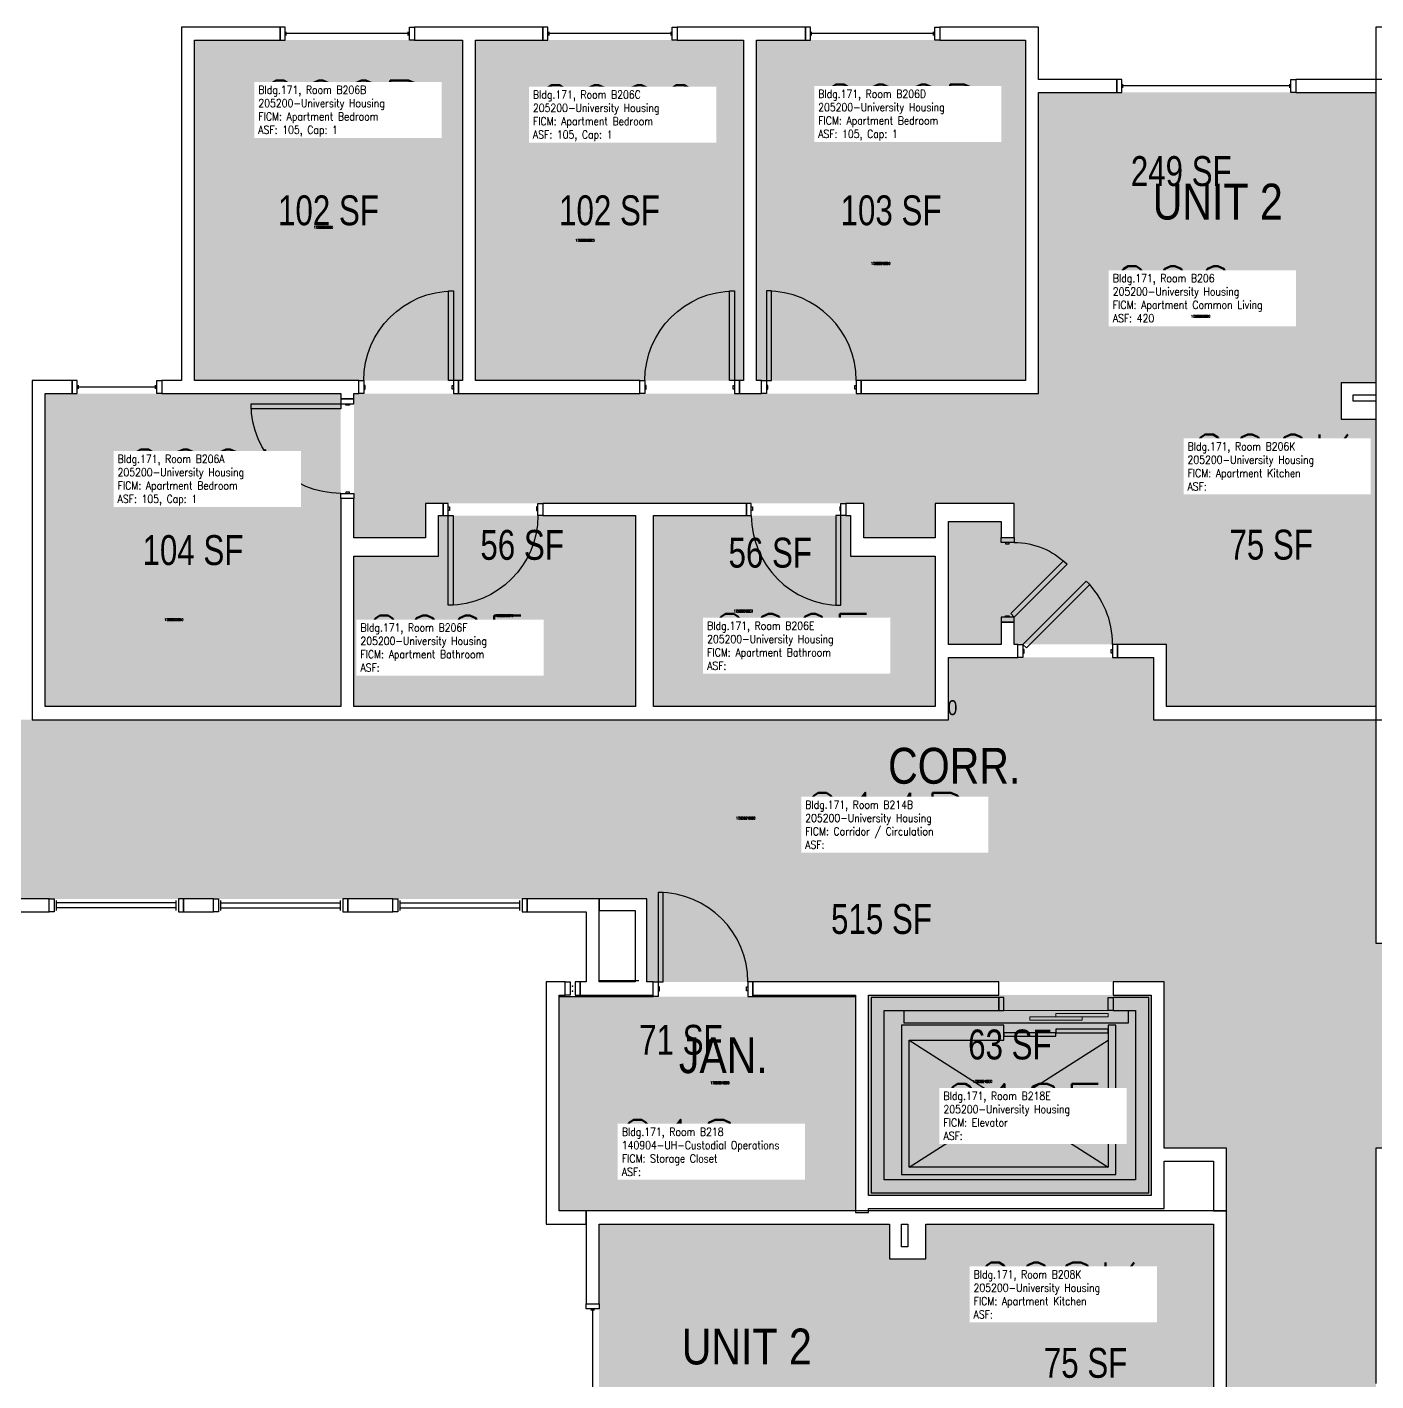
# Model space of a CAD drawing. Header units: inches. Extents: x -98 to 2219, y 102 to 2358.
# Drawn here: x 1392 to 1934, y 1814 to 2358 of the extents above; entities that cross this region are included whole.
import ezdxf
from ezdxf.enums import TextEntityAlignment as Align

# ---------------------------------------------------------------- set-up
doc = ezdxf.new("R2010")
doc.units = ezdxf.units.IN
doc.header["$LTSCALE"] = 96
doc.header["$MEASUREMENT"] = 0
for name, color, linetype in [('A-Area-Iden', 1, 'Continuous'), ('A-Door', 2, 'Continuous'), ('A-Glaz', 1, 'Continuous'), ('A-IDEN-RNUM', 7, 'Continuous'), ('A-IDEN-SNUM', 4, 'Continuous'), ('A-IDEN-VNUM', 4, 'Continuous'), ('A-Wall', 5, 'Continuous'), ('AREA-TEXT', 3, 'Continuous'), ('Rooms-Category-Color', 7, 'Continuous'), ('Rooms-College-Color', 7, 'Continuous'), ('Rooms-Department-Color', 7, 'Continuous'), ('Rooms-Division-Color', 7, 'Continuous'), ('Rooms-Information', 7, 'Continuous')]:
    doc.layers.add(name, color=color, linetype=linetype)
doc.styles.add('AREA', font='arial.ttf', dxfattribs={"width": 0.75, "height": 12})
doc.styles.add('ROOMSNUMBER', font='txt.shx', dxfattribs={"height": 0.03})
doc.styles.add('ROOMVNUMBER', font='simplex.shx', dxfattribs={"width": 0.85})
doc.styles.get("Standard").update_dxf_attribs({"font": 'ARIALN.TTF'})

# ---------------------------------------------------------------- blocks, each defined once
blk = doc.blocks.new('ELEVATOR POCKET')
at = {"layer": 'A-Door'}
for p, q in [((-26, 0), (-26, 5)), ((-26, 5), (64, 5)), ((64, 5), (64, 0))]:
    blk.add_line(p, q, dxfattribs=at)
at = {"layer": 'A-Door', "color": 1, "linetype": 'Continuous', "lineweight": 18}
blk.add_line((-18, 0), (24, 0), dxfattribs=at)
for points in [[(-18, 2.5), (-18, 1.125), (3, 1.125), (3, 2.5)], [(-7.5, 3.875), (-7.5, 2.5), (13.5, 2.5), (13.5, 3.875)]]:
    blk.add_lwpolyline(points, close=True, dxfattribs=at)

msp = doc.modelspace()

# ---------------------------------------------------------------- hatches: boundary and pattern name
h = msp.add_hatch()
h.set_pattern_fill('ANSI31', color=256, style=0)
h.set_pattern_definition([(45, (1334.94063, 2730.53352), (-0.088388348, 0.088388348), [])])
h.paths.add_polyline_path([(1666.41, 2146.58), (1725.15, 2146.58), (1725.15, 2137.37), (1666.41, 2137.37)], flags=9)
at = {"layer": 'Rooms-Category-Color', "true_color": 0x728ef3}
for points in [[(1459.42, 2352.44), (1567.05, 2352.44), (1567.05, 2215.69), (1459.42, 2215.69)], [(1572.3, 2352.44), (1679.92, 2352.44), (1679.92, 2215.69), (1572.3, 2215.69)], [(1793.17, 2352.44), (1685.17, 2352.44), (1685.17, 2215.69), (1793.17, 2215.69)], [(1933.92, 2214.82), (1849.78, 2214.82), (1849.78, 2109.69), (1788.65, 2109.69), (1788.65, 2118.64), (1783.4, 2118.64), (1783.4, 2109.69), (1762.2, 2109.69), (1762.2, 2159.07), (1783.4, 2159.07), (1783.4, 2152.64), (1788.65, 2152.64), (1788.65, 2166.32), (1756.95, 2166.32), (1756.95, 2152.44), (1728.2, 2152.44), (1728.2, 2166.32), (1552.17, 2166.32), (1552.17, 2152.44), (1523.42, 2152.44), (1523.42, 2210.44), (1798.42, 2210.44), (1798.42, 2331.44), (1933.92, 2331.44)], [(1849.78, 2084.69), (1849.78, 2214.82), (1919.92, 2214.82), (1919.92, 2200.19), (1933.92, 2200.19), (1933.92, 2084.69)], [(1399.42, 2084.69), (1399.42, 2210.44), (1518.17, 2210.44), (1518.17, 2084.69)], [(1523.42, 2084.69), (1523.42, 2145.19), (1557.42, 2145.19), (1557.42, 2161.44), (1636.56, 2161.44), (1636.56, 2084.69)], [(1643.81, 2084.69), (1643.81, 2161.44), (1722.95, 2161.44), (1722.95, 2145.19), (1756.95, 2145.19), (1756.95, 2084.69)], [(1724.92, 1882.06), (1724.92, 1968.18), (1605.92, 1968.18), (1605.92, 1882.06)], [(1738.55, 1876.81), (1738.55, 1792.67), (1843.67, 1792.67), (1843.67, 1731.54), (1834.72, 1731.54), (1834.72, 1726.29), (1843.67, 1726.29), (1843.67, 1705.09), (1794.3, 1705.09), (1794.3, 1726.29), (1800.72, 1726.29), (1800.72, 1731.54), (1787.05, 1731.54), (1787.05, 1699.84), (1800.92, 1699.84), (1800.92, 1671.09), (1787.05, 1671.09), (1787.05, 1495.06), (1800.92, 1495.06), (1800.92, 1466.31), (1742.92, 1466.31), (1742.92, 1741.31), (1621.92, 1741.31), (1621.92, 1876.81)], [(1868.67, 1792.67), (1738.55, 1792.67), (1738.55, 1862.81), (1753.17, 1862.81), (1753.17, 1876.81), (1868.67, 1876.81)]]:
    msp.add_hatch(color=171, dxfattribs=at).paths.add_polyline_path(points)
at = {"layer": 'Rooms-Category-Color', "true_color": 0xadadad}
for points in [[(1166.9, 2091.84), (1251.3, 2007.44), (1641.05, 2007.44), (1641.05, 1974.06), (1848.92, 1974.06), (1848.92, 1907.33), (1873.92, 1907.33), (1958.92, 1907.33), (1958.92, 1989.66), (1933.92, 1989.66), (1933.92, 2079.44), (1844.53, 2079.44), (1844.53, 2104.44), (1762.2, 2104.44), (1762.2, 2079.44), (1264.5, 2079.44), (1209.5, 2134.44)], [(1828.43, 1968.81), (1730.17, 1968.81), (1730.17, 1888.31), (1843.67, 1888.31), (1843.67, 1968.81)], [(1933.92, 1907.33), (1873.92, 1907.33), (1873.92, 1787.42), (1848.92, 1787.42), (1848.92, 1705.09), (1873.92, 1705.09), (1873.92, 1171.68), (1958.51, 1171.41), (1933.92, 1196), (1933.92, 1640.97), (1958.92, 1640.97), (1958.92, 1723.3), (1933.92, 1723.3)]]:
    msp.add_hatch(color=253, dxfattribs=at).paths.add_polyline_path(points)
at = {"layer": 'Rooms-College-Color', "true_color": 0xadadad}
for points in [[(1459.42, 2352.44), (1567.05, 2352.44), (1567.05, 2215.69), (1459.42, 2215.69)], [(1572.3, 2352.44), (1679.92, 2352.44), (1679.92, 2215.69), (1572.3, 2215.69)], [(1793.17, 2352.44), (1685.17, 2352.44), (1685.17, 2215.69), (1793.17, 2215.69)], [(1933.92, 2214.82), (1849.78, 2214.82), (1849.78, 2109.69), (1788.65, 2109.69), (1788.65, 2118.64), (1783.4, 2118.64), (1783.4, 2109.69), (1762.2, 2109.69), (1762.2, 2159.07), (1783.4, 2159.07), (1783.4, 2152.64), (1788.65, 2152.64), (1788.65, 2166.32), (1756.95, 2166.32), (1756.95, 2152.44), (1728.2, 2152.44), (1728.2, 2166.32), (1552.17, 2166.32), (1552.17, 2152.44), (1523.42, 2152.44), (1523.42, 2210.44), (1798.42, 2210.44), (1798.42, 2331.44), (1933.92, 2331.44)], [(1849.78, 2084.69), (1849.78, 2214.82), (1919.92, 2214.82), (1919.92, 2200.19), (1933.92, 2200.19), (1933.92, 2084.69)], [(1399.42, 2084.69), (1399.42, 2210.44), (1518.17, 2210.44), (1518.17, 2084.69)], [(1523.42, 2084.69), (1523.42, 2145.19), (1557.42, 2145.19), (1557.42, 2161.44), (1636.56, 2161.44), (1636.56, 2084.69)], [(1643.81, 2084.69), (1643.81, 2161.44), (1722.95, 2161.44), (1722.95, 2145.19), (1756.95, 2145.19), (1756.95, 2084.69)], [(1166.9, 2091.84), (1251.3, 2007.44), (1641.05, 2007.44), (1641.05, 1974.06), (1848.92, 1974.06), (1848.92, 1907.33), (1873.92, 1907.33), (1958.92, 1907.33), (1958.92, 1989.66), (1933.92, 1989.66), (1933.92, 2079.44), (1844.53, 2079.44), (1844.53, 2104.44), (1762.2, 2104.44), (1762.2, 2079.44), (1264.5, 2079.44), (1209.5, 2134.44)], [(1724.92, 1882.06), (1724.92, 1968.18), (1605.92, 1968.18), (1605.92, 1882.06)], [(1828.43, 1968.81), (1730.17, 1968.81), (1730.17, 1888.31), (1843.67, 1888.31), (1843.67, 1968.81)], [(1933.92, 1907.33), (1873.92, 1907.33), (1873.92, 1787.42), (1848.92, 1787.42), (1848.92, 1705.09), (1873.92, 1705.09), (1873.92, 1171.68), (1958.51, 1171.41), (1933.92, 1196), (1933.92, 1640.97), (1958.92, 1640.97), (1958.92, 1723.3), (1933.92, 1723.3)], [(1738.55, 1876.81), (1738.55, 1792.67), (1843.67, 1792.67), (1843.67, 1731.54), (1834.72, 1731.54), (1834.72, 1726.29), (1843.67, 1726.29), (1843.67, 1705.09), (1794.3, 1705.09), (1794.3, 1726.29), (1800.72, 1726.29), (1800.72, 1731.54), (1787.05, 1731.54), (1787.05, 1699.84), (1800.92, 1699.84), (1800.92, 1671.09), (1787.05, 1671.09), (1787.05, 1495.06), (1800.92, 1495.06), (1800.92, 1466.31), (1742.92, 1466.31), (1742.92, 1741.31), (1621.92, 1741.31), (1621.92, 1876.81)], [(1868.67, 1792.67), (1738.55, 1792.67), (1738.55, 1862.81), (1753.17, 1862.81), (1753.17, 1876.81), (1868.67, 1876.81)]]:
    msp.add_hatch(color=253, dxfattribs=at).paths.add_polyline_path(points)
at = {"layer": 'Rooms-Department-Color', "true_color": 0x604aed}
for points in [[(1459.42, 2352.44), (1567.05, 2352.44), (1567.05, 2215.69), (1459.42, 2215.69)], [(1572.3, 2352.44), (1679.92, 2352.44), (1679.92, 2215.69), (1572.3, 2215.69)], [(1793.17, 2352.44), (1685.17, 2352.44), (1685.17, 2215.69), (1793.17, 2215.69)], [(1933.92, 2214.82), (1849.78, 2214.82), (1849.78, 2109.69), (1788.65, 2109.69), (1788.65, 2118.64), (1783.4, 2118.64), (1783.4, 2109.69), (1762.2, 2109.69), (1762.2, 2159.07), (1783.4, 2159.07), (1783.4, 2152.64), (1788.65, 2152.64), (1788.65, 2166.32), (1756.95, 2166.32), (1756.95, 2152.44), (1728.2, 2152.44), (1728.2, 2166.32), (1552.17, 2166.32), (1552.17, 2152.44), (1523.42, 2152.44), (1523.42, 2210.44), (1798.42, 2210.44), (1798.42, 2331.44), (1933.92, 2331.44)], [(1849.78, 2084.69), (1849.78, 2214.82), (1919.92, 2214.82), (1919.92, 2200.19), (1933.92, 2200.19), (1933.92, 2084.69)], [(1399.42, 2084.69), (1399.42, 2210.44), (1518.17, 2210.44), (1518.17, 2084.69)], [(1523.42, 2084.69), (1523.42, 2145.19), (1557.42, 2145.19), (1557.42, 2161.44), (1636.56, 2161.44), (1636.56, 2084.69)], [(1643.81, 2084.69), (1643.81, 2161.44), (1722.95, 2161.44), (1722.95, 2145.19), (1756.95, 2145.19), (1756.95, 2084.69)], [(1724.92, 1882.06), (1724.92, 1968.18), (1605.92, 1968.18), (1605.92, 1882.06)], [(1738.55, 1876.81), (1738.55, 1792.67), (1843.67, 1792.67), (1843.67, 1731.54), (1834.72, 1731.54), (1834.72, 1726.29), (1843.67, 1726.29), (1843.67, 1705.09), (1794.3, 1705.09), (1794.3, 1726.29), (1800.72, 1726.29), (1800.72, 1731.54), (1787.05, 1731.54), (1787.05, 1699.84), (1800.92, 1699.84), (1800.92, 1671.09), (1787.05, 1671.09), (1787.05, 1495.06), (1800.92, 1495.06), (1800.92, 1466.31), (1742.92, 1466.31), (1742.92, 1741.31), (1621.92, 1741.31), (1621.92, 1876.81)], [(1868.67, 1792.67), (1738.55, 1792.67), (1738.55, 1862.81), (1753.17, 1862.81), (1753.17, 1876.81), (1868.67, 1876.81)]]:
    msp.add_hatch(color=173, dxfattribs=at).paths.add_polyline_path(points)
at = {"layer": 'Rooms-Department-Color', "true_color": 0xacacac}
for points in [[(1166.9, 2091.84), (1251.3, 2007.44), (1641.05, 2007.44), (1641.05, 1974.06), (1848.92, 1974.06), (1848.92, 1907.33), (1873.92, 1907.33), (1958.92, 1907.33), (1958.92, 1989.66), (1933.92, 1989.66), (1933.92, 2079.44), (1844.53, 2079.44), (1844.53, 2104.44), (1762.2, 2104.44), (1762.2, 2079.44), (1264.5, 2079.44), (1209.5, 2134.44)], [(1828.43, 1968.81), (1730.17, 1968.81), (1730.17, 1888.31), (1843.67, 1888.31), (1843.67, 1968.81)], [(1933.92, 1907.33), (1873.92, 1907.33), (1873.92, 1787.42), (1848.92, 1787.42), (1848.92, 1705.09), (1873.92, 1705.09), (1873.92, 1171.68), (1958.51, 1171.41), (1933.92, 1196), (1933.92, 1640.97), (1958.92, 1640.97), (1958.92, 1723.3), (1933.92, 1723.3)]]:
    msp.add_hatch(color=253, dxfattribs=at).paths.add_polyline_path(points)
at = {"layer": 'Rooms-Division-Color', "true_color": 0x604aed}
for points in [[(1459.42, 2352.44), (1567.05, 2352.44), (1567.05, 2215.69), (1459.42, 2215.69)], [(1572.3, 2352.44), (1679.92, 2352.44), (1679.92, 2215.69), (1572.3, 2215.69)], [(1793.17, 2352.44), (1685.17, 2352.44), (1685.17, 2215.69), (1793.17, 2215.69)], [(1933.92, 2214.82), (1849.78, 2214.82), (1849.78, 2109.69), (1788.65, 2109.69), (1788.65, 2118.64), (1783.4, 2118.64), (1783.4, 2109.69), (1762.2, 2109.69), (1762.2, 2159.07), (1783.4, 2159.07), (1783.4, 2152.64), (1788.65, 2152.64), (1788.65, 2166.32), (1756.95, 2166.32), (1756.95, 2152.44), (1728.2, 2152.44), (1728.2, 2166.32), (1552.17, 2166.32), (1552.17, 2152.44), (1523.42, 2152.44), (1523.42, 2210.44), (1798.42, 2210.44), (1798.42, 2331.44), (1933.92, 2331.44)], [(1849.78, 2084.69), (1849.78, 2214.82), (1919.92, 2214.82), (1919.92, 2200.19), (1933.92, 2200.19), (1933.92, 2084.69)], [(1399.42, 2084.69), (1399.42, 2210.44), (1518.17, 2210.44), (1518.17, 2084.69)], [(1523.42, 2084.69), (1523.42, 2145.19), (1557.42, 2145.19), (1557.42, 2161.44), (1636.56, 2161.44), (1636.56, 2084.69)], [(1643.81, 2084.69), (1643.81, 2161.44), (1722.95, 2161.44), (1722.95, 2145.19), (1756.95, 2145.19), (1756.95, 2084.69)], [(1724.92, 1882.06), (1724.92, 1968.18), (1605.92, 1968.18), (1605.92, 1882.06)], [(1738.55, 1876.81), (1738.55, 1792.67), (1843.67, 1792.67), (1843.67, 1731.54), (1834.72, 1731.54), (1834.72, 1726.29), (1843.67, 1726.29), (1843.67, 1705.09), (1794.3, 1705.09), (1794.3, 1726.29), (1800.72, 1726.29), (1800.72, 1731.54), (1787.05, 1731.54), (1787.05, 1699.84), (1800.92, 1699.84), (1800.92, 1671.09), (1787.05, 1671.09), (1787.05, 1495.06), (1800.92, 1495.06), (1800.92, 1466.31), (1742.92, 1466.31), (1742.92, 1741.31), (1621.92, 1741.31), (1621.92, 1876.81)], [(1868.67, 1792.67), (1738.55, 1792.67), (1738.55, 1862.81), (1753.17, 1862.81), (1753.17, 1876.81), (1868.67, 1876.81)]]:
    msp.add_hatch(color=173, dxfattribs=at).paths.add_polyline_path(points)
at = {"layer": 'Rooms-Division-Color', "true_color": 0xadadad}
for points in [[(1166.9, 2091.84), (1251.3, 2007.44), (1641.05, 2007.44), (1641.05, 1974.06), (1848.92, 1974.06), (1848.92, 1907.33), (1873.92, 1907.33), (1958.92, 1907.33), (1958.92, 1989.66), (1933.92, 1989.66), (1933.92, 2079.44), (1844.53, 2079.44), (1844.53, 2104.44), (1762.2, 2104.44), (1762.2, 2079.44), (1264.5, 2079.44), (1209.5, 2134.44)], [(1828.43, 1968.81), (1730.17, 1968.81), (1730.17, 1888.31), (1843.67, 1888.31), (1843.67, 1968.81)], [(1933.92, 1907.33), (1873.92, 1907.33), (1873.92, 1787.42), (1848.92, 1787.42), (1848.92, 1705.09), (1873.92, 1705.09), (1873.92, 1171.68), (1958.51, 1171.41), (1933.92, 1196), (1933.92, 1640.97), (1958.92, 1640.97), (1958.92, 1723.3), (1933.92, 1723.3)]]:
    msp.add_hatch(color=253, dxfattribs=at).paths.add_polyline_path(points)

# ---------------------------------------------------------------- linework, layer by layer
at = {"layer": 'A-Door'}
for points in [[(1563.42, 2215.69), (1561.42, 2215.69), (1561.42, 2251.69), (1563.42, 2251.69)], [(1676.3, 2215.69), (1674.3, 2215.69), (1674.3, 2251.69), (1676.3, 2251.69)], [(1689.17, 2215.69), (1691.17, 2215.69), (1691.17, 2251.69), (1689.17, 2251.69)], [(1527.42, 2210.44), (1525.42, 2210.44), (1525.42, 2215.69), (1527.42, 2215.69)], [(1563.42, 2210.44), (1565.42, 2210.44), (1565.42, 2215.69), (1563.42, 2215.69)], [(1640.3, 2210.44), (1638.3, 2210.44), (1638.3, 2215.69), (1640.3, 2215.69)], [(1676.3, 2210.44), (1678.3, 2210.44), (1678.3, 2215.69), (1676.3, 2215.69)], [(1689.17, 2210.44), (1687.17, 2210.44), (1687.17, 2215.69), (1689.17, 2215.69)], [(1725.17, 2210.44), (1727.17, 2210.44), (1727.17, 2215.69), (1725.17, 2215.69)], [(1523.42, 2206.32), (1523.42, 2208.32), (1518.17, 2208.32), (1518.17, 2206.32)], [(1527.42, 2212.19), (1527.92, 2212.19), (1527.92, 2213.69), (1527.42, 2213.69)], [(1563.42, 2212.19), (1562.92, 2212.19), (1562.92, 2213.69), (1563.42, 2213.69)], [(1640.3, 2212.19), (1640.8, 2212.19), (1640.8, 2213.69), (1640.3, 2213.69)], [(1676.3, 2212.19), (1675.8, 2212.19), (1675.8, 2213.69), (1676.3, 2213.69)], [(1689.17, 2212.19), (1689.67, 2212.19), (1689.67, 2213.69), (1689.17, 2213.69)], [(1725.17, 2212.19), (1724.67, 2212.19), (1724.67, 2213.69), (1725.17, 2213.69)], [(1518.17, 2206.32), (1518.17, 2204.32), (1482.17, 2204.32), (1482.17, 2206.32)], [(1521.67, 2206.32), (1521.67, 2205.82), (1520.17, 2205.82), (1520.17, 2206.32)], [(1523.42, 2170.32), (1523.42, 2168.32), (1518.17, 2168.32), (1518.17, 2170.32)], [(1521.67, 2170.32), (1521.67, 2170.82), (1520.17, 2170.82), (1520.17, 2170.32)], [(1561.31, 2166.32), (1559.31, 2166.32), (1559.31, 2161.44), (1561.31, 2161.44)], [(1561.31, 2164.94), (1561.81, 2164.94), (1561.81, 2163.44), (1561.31, 2163.44)], [(1597.31, 2164.94), (1596.81, 2164.94), (1596.81, 2163.44), (1597.31, 2163.44)], [(1597.31, 2166.32), (1599.31, 2166.32), (1599.31, 2161.44), (1597.31, 2161.44)], [(1683.06, 2166.32), (1681.06, 2166.32), (1681.06, 2161.44), (1683.06, 2161.44)], [(1683.06, 2164.94), (1683.56, 2164.94), (1683.56, 2163.44), (1683.06, 2163.44)], [(1719.06, 2164.94), (1718.56, 2164.94), (1718.56, 2163.44), (1719.06, 2163.44)], [(1719.06, 2166.32), (1721.06, 2166.32), (1721.06, 2161.44), (1719.06, 2161.44)], [(1561.31, 2161.44), (1563.31, 2161.44), (1563.31, 2125.44), (1561.31, 2125.44)], [(1719.06, 2161.44), (1717.06, 2161.44), (1717.06, 2125.44), (1719.06, 2125.44)], [(1783.4, 2150.64), (1783.4, 2152.64), (1788.65, 2152.64), (1788.65, 2150.64)], [(1785.15, 2150.64), (1785.15, 2150.14), (1786.65, 2150.14), (1786.65, 2150.64)], [(1788.65, 2120.64), (1787.24, 2122.05), (1808.45, 2143.27), (1809.87, 2141.85)], [(1792.14, 2109.69), (1793.56, 2108.28), (1819.01, 2133.73), (1817.6, 2135.15)], [(1783.4, 2120.64), (1783.4, 2118.64), (1788.65, 2118.64), (1788.65, 2120.64)], [(1785.15, 2120.64), (1785.15, 2121.14), (1786.65, 2121.14), (1786.65, 2120.64)], [(1792.14, 2104.44), (1790.14, 2104.44), (1790.14, 2109.69), (1792.14, 2109.69)], [(1792.14, 2106.19), (1792.64, 2106.19), (1792.64, 2107.69), (1792.14, 2107.69)], [(1828.14, 2106.19), (1827.64, 2106.19), (1827.64, 2107.69), (1828.14, 2107.69)], [(1828.14, 2104.44), (1830.14, 2104.44), (1830.14, 2109.69), (1828.14, 2109.69)], [(1645.67, 1974.06), (1647.67, 1974.06), (1647.67, 2010.06), (1645.67, 2010.06)], [(1645.67, 1968.18), (1643.67, 1968.18), (1643.67, 1974.06), (1645.67, 1974.06)], [(1645.67, 1970.56), (1646.17, 1970.56), (1646.17, 1972.06), (1645.67, 1972.06)], [(1681.67, 1970.56), (1681.17, 1970.56), (1681.17, 1972.06), (1681.67, 1972.06)], [(1681.67, 1968.18), (1683.67, 1968.18), (1683.67, 1974.06), (1681.67, 1974.06)], [(1784.43, 1967.81), (1782.43, 1967.81), (1782.43, 1962.56), (1784.43, 1962.56)], [(1826.43, 1967.81), (1828.43, 1967.81), (1828.43, 1962.56), (1826.43, 1962.56)], [(1805.43, 1952.31), (1805.43, 1953.68), (1784.43, 1953.68), (1784.43, 1952.31)], [(1826.43, 1953.68), (1826.43, 1955.06), (1805.43, 1955.06), (1805.43, 1953.68)]]:
    msp.add_lwpolyline(points, close=True, dxfattribs=at)
at = {"layer": 'A-Door', "extrusion": (0, 0, -1)}
for centre, radius, start, end in [((-1563.42, 2215.69), 36, 0, 90), ((-1676.3, 2215.69), 36, 0, 90), ((-1518.17, 2206.32), 36, 270, 0), ((-1561.31, 2161.44), 36, 180, 270), ((-1788.65, 2120.64), 30, 90, 135)]:
    msp.add_arc(centre, radius, start, end, dxfattribs=at)
at = {"layer": 'A-Door'}
for centre, start, end in [((1689.17, 2215.69), 0, 90), ((1719.06, 2161.44), 180, 270), ((1792.14, 2109.69), 0, 45), ((1645.67, 1974.06), 359.9998, 89.9998)]:
    msp.add_arc(centre, 36, start, end, dxfattribs=at)
at = {"layer": 'A-Glaz'}
for p, q in [((1496.27, 2354.32), (1496.27, 2355.82)), ((1545.27, 2354.32), (1545.27, 2355.82)), ((1601.8, 2354.32), (1601.8, 2355.82)), ((1650.8, 2354.32), (1650.8, 2355.82)), ((1707.27, 2354.32), (1707.27, 2355.82)), ((1756.27, 2354.32), (1756.27, 2355.82)), ((1545.27, 2355.07), (1496.27, 2355.07)), ((1650.8, 2355.07), (1601.8, 2355.07)), ((1756.27, 2355.07), (1707.27, 2355.07)), ((1832.31, 2333.32), (1832.31, 2334.82)), ((1899.31, 2334.07), (1832.31, 2334.07)), ((1899.31, 2333.32), (1899.31, 2334.82)), ((1412.8, 2212.32), (1412.8, 2213.82)), ((1443.8, 2212.32), (1443.8, 2213.82)), ((1443.8, 2213.07), (1412.8, 2213.07)), ((1404.04, 2002.82), (1404.04, 2006.82)), ((1452.04, 2005.82), (1404.04, 2005.82)), ((1452.04, 2003.82), (1404.04, 2003.82)), ((1452.04, 2002.82), (1452.04, 2006.82)), ((1470.04, 2002.82), (1470.04, 2006.82)), ((1470.04, 2005.82), (1518.04, 2005.82)), ((1470.04, 2003.82), (1518.04, 2003.82)), ((1518.04, 2002.82), (1518.04, 2006.82)), ((1542.04, 2002.82), (1542.04, 2006.82)), ((1542.04, 2005.82), (1590.04, 2005.82)), ((1542.04, 2003.82), (1590.04, 2003.82)), ((1590.04, 2002.82), (1590.04, 2006.82)), ((1620.05, 1842.19), (1618.55, 1842.19)), ((1619.3, 1842.19), (1619.3, 1775.19))]:
    msp.add_line(p, q, dxfattribs=at)
for points in [[(1495.77, 2357.69), (1493.77, 2357.69), (1493.77, 2352.44), (1495.77, 2352.44)], [(1545.77, 2357.69), (1547.77, 2357.69), (1547.77, 2352.44), (1545.77, 2352.44)], [(1601.3, 2357.69), (1599.3, 2357.69), (1599.3, 2352.44), (1601.3, 2352.44)], [(1651.3, 2357.69), (1653.3, 2357.69), (1653.3, 2352.44), (1651.3, 2352.44)], [(1706.77, 2357.69), (1704.77, 2357.69), (1704.77, 2352.44), (1706.77, 2352.44)], [(1756.77, 2357.69), (1758.77, 2357.69), (1758.77, 2352.44), (1756.77, 2352.44)], [(1831.81, 2336.69), (1829.81, 2336.69), (1829.81, 2331.44), (1831.81, 2331.44)], [(1899.81, 2336.69), (1901.81, 2336.69), (1901.81, 2331.44), (1899.81, 2331.44)], [(1412.3, 2215.69), (1410.3, 2215.69), (1410.3, 2210.44), (1412.3, 2210.44)], [(1444.3, 2215.69), (1446.3, 2215.69), (1446.3, 2210.44), (1444.3, 2210.44)], [(1403.04, 2002.19), (1401.04, 2002.19), (1401.04, 2007.44), (1403.04, 2007.44)], [(1453.04, 2002.19), (1455.04, 2002.19), (1455.04, 2007.44), (1453.04, 2007.44)], [(1469.04, 2002.19), (1467.04, 2002.19), (1467.04, 2007.44), (1469.04, 2007.44)], [(1519.04, 2002.19), (1521.04, 2002.19), (1521.04, 2007.44), (1519.04, 2007.44)], [(1541.04, 2002.19), (1539.04, 2002.19), (1539.04, 2007.44), (1541.04, 2007.44)], [(1591.04, 2002.19), (1593.04, 2002.19), (1593.04, 2007.44), (1591.04, 2007.44)], [(1610.3, 1968.81), (1608.3, 1968.81), (1608.3, 1974.06), (1610.3, 1974.06)], [(1612.3, 1968.81), (1614.3, 1968.81), (1614.3, 1974.06), (1612.3, 1974.06)], [(1616.67, 1842.69), (1616.67, 1844.69), (1621.92, 1844.69), (1621.92, 1842.69)]]:
    msp.add_lwpolyline(points, close=True, dxfattribs=at)
for p in [(1611.3, 1972.43), (1611.3, 1970.43)]:
    msp.add_point(p, dxfattribs=at)
at = {"layer": 'A-Wall'}
for p, q in [((1454.17, 2357.69), (1454.17, 2215.69)), ((1493.77, 2357.69), (1454.17, 2357.69)), ((1493.77, 2352.44), (1493.77, 2357.69)), ((1547.77, 2357.69), (1547.77, 2352.44)), ((1599.3, 2357.69), (1547.77, 2357.69)), ((1599.3, 2352.44), (1599.3, 2357.69)), ((1704.77, 2357.69), (1653.3, 2357.69)), ((1653.3, 2357.69), (1653.3, 2352.44)), ((1704.77, 2352.44), (1704.77, 2357.69)), ((1798.42, 2357.69), (1758.77, 2357.69)), ((1758.77, 2357.69), (1758.77, 2352.44)), ((1798.42, 2336.69), (1798.42, 2357.69)), ((2070.17, 2357.69), (1933.92, 2357.69)), ((1933.92, 2357.69), (1933.92, 2229.07)), ((1459.42, 2215.69), (1459.42, 2352.44)), ((1459.42, 2352.44), (1493.77, 2352.44)), ((1547.77, 2352.44), (1567.05, 2352.44)), ((1567.05, 2352.44), (1567.05, 2215.69)), ((1572.3, 2215.69), (1572.3, 2352.44)), ((1572.3, 2352.44), (1599.3, 2352.44)), ((1653.3, 2352.44), (1679.92, 2352.44)), ((1679.92, 2352.44), (1679.92, 2215.69)), ((1685.17, 2352.44), (1704.77, 2352.44)), ((1685.17, 2215.69), (1685.17, 2352.44)), ((1758.77, 2352.44), (1793.17, 2352.44)), ((1793.17, 2352.44), (1793.17, 2215.69)), ((1829.81, 2336.69), (1798.42, 2336.69)), ((1829.81, 2331.44), (1829.81, 2336.69)), ((1939.17, 2336.69), (1901.81, 2336.69)), ((1901.81, 2336.69), (1901.81, 2331.44)), ((1798.42, 2210.44), (1798.42, 2331.44)), ((1798.42, 2331.44), (1829.81, 2331.44)), ((1901.81, 2331.44), (1933.92, 2331.44)), ((1933.92, 2331.44), (1933.92, 2214.82)), ((1933.92, 2229.07), (1933.92, 1989.66)), ((1410.3, 2215.69), (1394.17, 2215.69)), ((1394.17, 2215.69), (1394.17, 2079.44)), ((1410.3, 2210.44), (1410.3, 2215.69)), ((1454.17, 2215.69), (1446.3, 2215.69)), ((1446.3, 2215.69), (1446.3, 2210.44)), ((1525.42, 2215.69), (1459.42, 2215.69)), ((1525.42, 2210.44), (1525.42, 2215.69)), ((1567.05, 2215.69), (1565.42, 2215.69)), ((1565.42, 2215.69), (1565.42, 2210.44)), ((1638.3, 2215.69), (1572.3, 2215.69)), ((1638.3, 2210.44), (1638.3, 2215.69)), ((1679.92, 2215.69), (1678.3, 2215.69)), ((1678.3, 2215.69), (1678.3, 2210.44)), ((1687.17, 2215.69), (1685.17, 2215.69)), ((1687.17, 2210.44), (1687.17, 2215.69)), ((1793.17, 2215.69), (1727.17, 2215.69)), ((1727.17, 2215.69), (1727.17, 2210.44)), ((1919.92, 2214.82), (1919.92, 2200.19)), ((1933.92, 2214.82), (1919.92, 2214.82)), ((1399.42, 2210.44), (1410.3, 2210.44)), ((1399.42, 2084.69), (1399.42, 2210.44)), ((1446.3, 2210.44), (1454.8, 2210.44)), ((1454.8, 2210.44), (1518.17, 2210.44)), ((1518.17, 2210.44), (1518.17, 2208.32)), ((1518.17, 2208.32), (1523.42, 2208.32)), ((1523.42, 2210.44), (1525.42, 2210.44)), ((1523.42, 2208.32), (1523.42, 2210.44)), ((1565.42, 2210.44), (1638.3, 2210.44)), ((1678.3, 2210.44), (1687.17, 2210.44)), ((1727.17, 2210.44), (1798.42, 2210.44)), ((1924.8, 2207.44), (1924.8, 2209.94)), ((1924.8, 2209.94), (1933.92, 2209.94)), ((1933.92, 2209.94), (1933.92, 2207.44)), ((1933.92, 2207.44), (1924.8, 2207.44)), ((1919.92, 2200.19), (1933.92, 2200.19)), ((1933.92, 2200.19), (1933.92, 2084.69)), ((1523.42, 2168.32), (1518.17, 2168.32)), ((1518.17, 2168.32), (1518.17, 2165.69)), ((1518.17, 2165.69), (1518.17, 2084.69)), ((1523.42, 2165.69), (1523.42, 2168.32)), ((1523.42, 2152.44), (1523.42, 2165.69)), ((1559.31, 2166.32), (1552.17, 2166.32)), ((1552.17, 2166.32), (1552.17, 2152.44)), ((1559.31, 2161.44), (1559.31, 2166.32)), ((1681.06, 2166.32), (1599.31, 2166.32)), ((1599.31, 2166.32), (1599.31, 2161.44)), ((1681.06, 2161.44), (1681.06, 2166.32)), ((1728.2, 2166.32), (1721.06, 2166.32)), ((1721.06, 2166.32), (1721.06, 2161.44)), ((1728.2, 2152.44), (1728.2, 2166.32)), ((1788.65, 2166.32), (1756.95, 2166.32)), ((1756.95, 2166.32), (1756.95, 2152.44)), ((1788.65, 2152.64), (1788.65, 2166.32)), ((1557.42, 2161.44), (1559.31, 2161.44)), ((1557.42, 2145.19), (1557.42, 2161.44)), ((1599.31, 2161.44), (1636.56, 2161.44)), ((1636.56, 2161.44), (1636.56, 2084.69)), ((1643.81, 2161.44), (1681.06, 2161.44)), ((1643.81, 2084.69), (1643.81, 2161.44)), ((1721.06, 2161.44), (1722.95, 2161.44)), ((1722.95, 2161.44), (1722.95, 2145.19)), ((1762.2, 2159.07), (1783.4, 2159.07)), ((1762.2, 2109.69), (1762.2, 2159.07)), ((1783.4, 2159.07), (1783.4, 2152.64)), ((1552.17, 2152.44), (1523.42, 2152.44)), ((1756.95, 2152.44), (1728.2, 2152.44)), ((1783.4, 2152.64), (1788.65, 2152.64)), ((1523.42, 2084.69), (1523.42, 2145.19)), ((1523.42, 2145.19), (1557.42, 2145.19)), ((1722.95, 2145.19), (1756.95, 2145.19)), ((1756.95, 2145.19), (1756.95, 2084.69)), ((1788.65, 2118.64), (1783.4, 2118.64)), ((1783.4, 2118.64), (1783.4, 2109.69)), ((1788.65, 2109.69), (1788.65, 2118.64)), ((1783.4, 2109.69), (1762.2, 2109.69)), ((1790.14, 2109.69), (1788.65, 2109.69)), ((1790.14, 2104.44), (1790.14, 2109.69)), ((1849.78, 2109.69), (1830.14, 2109.69)), ((1830.14, 2109.69), (1830.14, 2104.44)), ((1849.78, 2084.69), (1849.78, 2109.69)), ((1762.2, 2104.44), (1790.14, 2104.44)), ((1762.2, 2079.44), (1762.2, 2104.44)), ((1830.14, 2104.44), (1844.53, 2104.44)), ((1844.53, 2104.44), (1844.53, 2079.44)), ((1518.17, 2084.69), (1399.42, 2084.69)), ((1636.56, 2084.69), (1523.42, 2084.69)), ((1756.95, 2084.69), (1643.81, 2084.69)), ((1933.92, 2084.69), (1849.78, 2084.69)), ((1394.17, 2079.44), (1522.8, 2079.44)), ((1522.8, 2079.44), (1762.2, 2079.44)), ((1844.53, 2079.44), (1939.17, 2079.44)), ((1401.04, 2007.44), (1383.04, 2007.44)), ((1401.04, 2002.19), (1401.04, 2007.44)), ((1467.04, 2007.44), (1455.04, 2007.44)), ((1455.04, 2007.44), (1455.04, 2002.19)), ((1467.04, 2002.19), (1467.04, 2007.44)), ((1539.04, 2007.44), (1521.04, 2007.44)), ((1521.04, 2007.44), (1521.04, 2002.19)), ((1539.04, 2002.19), (1539.04, 2007.44)), ((1621.92, 2007.44), (1593.04, 2007.44)), ((1593.04, 2007.44), (1593.04, 2002.19)), ((1621.92, 1974.06), (1621.92, 2007.44)), ((1641.05, 2007.44), (1621.92, 2007.44)), ((1621.92, 2007.44), (1621.92, 2002.82)), ((1641.05, 1974.06), (1641.05, 2007.44)), ((1383.04, 2002.19), (1401.04, 2002.19)), ((1455.04, 2002.19), (1467.04, 2002.19)), ((1521.04, 2002.19), (1539.04, 2002.19)), ((1593.04, 2002.19), (1616.67, 2002.19)), ((1616.67, 2002.19), (1616.67, 1974.06)), ((1621.92, 2002.82), (1636.42, 2002.82)), ((1636.42, 2002.82), (1636.42, 1974.06)), ((1933.92, 1989.66), (1958.92, 1989.66)), ((1621.92, 1974.68), (1637.92, 1974.68)), ((1608.3, 1974.06), (1600.67, 1974.06)), ((1600.67, 1974.06), (1600.67, 1876.81)), ((1608.3, 1968.81), (1608.3, 1974.06)), ((1616.67, 1974.06), (1614.3, 1974.06)), ((1614.3, 1974.06), (1614.3, 1968.81)), ((1636.42, 1974.06), (1621.92, 1974.06)), ((1643.67, 1974.06), (1641.05, 1974.06)), ((1643.67, 1968.81), (1643.67, 1974.06)), ((1782.43, 1974.06), (1683.67, 1974.06)), ((1683.67, 1974.06), (1683.67, 1968.81)), ((1782.43, 1968.81), (1782.43, 1974.06)), ((1848.92, 1974.06), (1828.43, 1974.06)), ((1828.43, 1974.06), (1828.43, 1968.81)), ((1848.92, 1907.33), (1848.92, 1974.06)), ((1605.92, 1968.81), (1608.3, 1968.81)), ((1605.92, 1882.06), (1605.92, 1968.81)), ((1605.92, 1968.18), (1643.67, 1968.18)), ((1614.3, 1968.81), (1621.3, 1968.81)), ((1621.3, 1968.81), (1643.67, 1968.81)), ((1683.67, 1968.81), (1724.92, 1968.81)), ((1683.67, 1968.18), (1724.92, 1968.18)), ((1724.92, 1968.81), (1724.92, 1881.43)), ((1730.17, 1888.31), (1730.17, 1968.81)), ((1730.17, 1968.81), (1782.43, 1968.81)), ((1782.43, 1967.81), (1731.17, 1967.81)), ((1731.17, 1967.81), (1731.17, 1889.31)), ((1782.43, 1962.56), (1782.43, 1967.81)), ((1828.43, 1968.81), (1843.67, 1968.81)), ((1842.67, 1967.81), (1828.43, 1967.81)), ((1828.43, 1967.81), (1828.43, 1962.56)), ((1842.67, 1889.31), (1842.67, 1967.81)), ((1843.67, 1968.81), (1843.67, 1888.31)), ((1736.42, 1962.56), (1782.43, 1962.56)), ((1736.42, 1894.56), (1736.42, 1962.56)), ((1828.43, 1962.56), (1837.42, 1962.56)), ((1837.42, 1962.56), (1837.42, 1894.56)), ((1784.43, 1956.68), (1743.43, 1956.68)), ((1743.43, 1956.68), (1743.43, 1896.68)), ((1784.43, 1950.68), (1784.43, 1956.68)), ((1826.43, 1956.68), (1826.43, 1950.68)), ((1829.43, 1956.68), (1826.43, 1956.68)), ((1829.43, 1896.68), (1829.43, 1956.68)), ((1746.43, 1950.68), (1784.43, 1950.68)), ((1746.43, 1899.68), (1746.43, 1950.68)), ((1746.43, 1950.68), (1826.43, 1899.68)), ((1746.43, 1899.68), (1826.43, 1950.68)), ((1826.43, 1950.68), (1826.43, 1899.68)), ((1873.92, 1907.33), (1848.92, 1907.33)), ((1873.92, 1882.06), (1873.92, 1907.33)), ((1933.92, 1907.33), (1933.92, 1812.69)), ((1958.92, 1907.33), (1933.92, 1907.33)), ((1826.43, 1899.68), (1746.43, 1899.68)), ((1848.92, 1902.08), (1868.67, 1902.08)), ((1848.92, 1883.06), (1848.92, 1902.08)), ((1868.67, 1902.08), (1868.67, 1882.06)), ((1837.42, 1894.56), (1736.42, 1894.56)), ((1743.43, 1896.68), (1829.43, 1896.68)), ((1843.67, 1888.31), (1730.17, 1888.31)), ((1731.17, 1889.31), (1842.67, 1889.31)), ((1616.67, 1882.06), (1605.92, 1882.06)), ((1616.67, 1876.81), (1616.67, 1882.06)), ((1616.67, 1882.06), (1616.67, 1844.69)), ((1873.92, 1882.06), (1616.67, 1882.06)), ((1730.17, 1881.43), (1730.17, 1883.06)), ((1730.17, 1883.06), (1848.92, 1883.06)), ((1868.67, 1882.06), (1873.92, 1882.06)), ((1873.92, 1787.42), (1873.92, 1882.06)), ((1600.67, 1876.81), (1616.67, 1876.81)), ((1621.92, 1844.69), (1621.92, 1876.81)), ((1621.92, 1876.81), (1738.55, 1876.81)), ((1724.92, 1881.43), (1730.17, 1881.43)), ((1738.55, 1876.81), (1738.55, 1862.81)), ((1743.42, 1876.81), (1745.92, 1876.81)), ((1743.42, 1867.68), (1743.42, 1876.81)), ((1745.92, 1876.81), (1745.92, 1867.68)), ((1753.17, 1876.81), (1868.67, 1876.81)), ((1753.17, 1862.81), (1753.17, 1876.81)), ((1868.67, 1876.81), (1868.67, 1792.67)), ((1745.92, 1867.68), (1743.42, 1867.68)), ((1738.55, 1862.81), (1753.17, 1862.81)), ((1616.67, 1844.69), (1621.92, 1844.69))]:
    msp.add_line(p, q, dxfattribs=at)

# ---------------------------------------------------------------- block references
at = {"layer": 'A-Door', "rotation": 180}
msp.add_blockref('ELEVATOR POCKET', (1808.43, 1962.56), dxfattribs=at)

# ---------------------------------------------------------------- texts
at = {"layer": 'A-Area-Iden'}
for s, height, p in [('UNIT 2', 14.4, (1870.39, 2280.37)), ('0', 6, (1763.87, 2081.27)), ('CORR.', 14.4, (1764.56, 2053.72)), ('JAN.', 14.4, (1671.82, 1937.43)), ('UNIT 2', 14.4, (1681.23, 1820.41))]:
    msp.add_text(s, height=height, dxfattribs=at).set_placement(p, align=Align.CENTER)
at = {"layer": 'A-IDEN-RNUM', "style": 'ROOMSNUMBER', "width": 0.85}
for s, p in [('0206-B0', (1511.16, 2277.24)), ('0206-C0', (1616.27, 2271.98)), ('0206-D0', (1735.02, 2262.73)), ('0206-00', (1863.52, 2241.46)), ('0206-K0', (1876.02, 2177.37)), ('0206-F0', (1583.64, 2121.2)), ('0206-E0', (1679.82, 2123.06)), ('0206-A0', (1451.11, 2119.63)), ('0214-B0', (1680.78, 2039.89)), ('0218-00', (1670.45, 1933.54)), ('0218-E0', (1775.91, 1934.1)), ('0208-K0', (1783.52, 1852.69))]:
    msp.add_text(s, height=1, dxfattribs=at).set_placement(p, align=Align.MIDDLE_CENTER)
at = {"layer": 'A-IDEN-SNUM', "style": 'ROOMSNUMBER', "width": 0.85}
for s, p in [('1710B206B0', (1511.16, 2277.24)), ('1710B206C0', (1616.27, 2271.98)), ('1710B206D0', (1735.02, 2262.73)), ('1710B20600', (1863.52, 2241.46)), ('1710B206K0', (1876.02, 2177.37)), ('1710B206F0', (1583.64, 2121.2)), ('1710B206E0', (1679.82, 2123.06)), ('1710B206A0', (1451.11, 2119.63)), ('1710B214B0', (1680.78, 2039.89)), ('1710B21800', (1670.45, 1933.54)), ('1710B218E0', (1775.91, 1934.1)), ('1710B208K0', (1783.52, 1852.69))]:
    msp.add_text(s, height=1, dxfattribs=at).set_placement(p, align=Align.MIDDLE_CENTER)
at = {"layer": 'A-IDEN-VNUM', "style": 'ROOMVNUMBER', "width": 0.85}
for s, p in [('206B', (1518.76, 2324.97)), ('206C', (1629.51, 2323.07)), ('206D', (1743.61, 2323.34)), ('206', (1852.39, 2250.37)), ('206K', (1891.95, 2182.77)), ('206A', (1463.14, 2176.71)), ('206E', (1698.55, 2110.75)), ('206F', (1559.3, 2109.99)), ('214B', (1736.59, 2038.85)), ('218E', (1791.66, 1921.85)), ('218', (1653.82, 1907.43)), ('208K', (1806.03, 1850.12))]:
    msp.add_text(s, height=22.5, dxfattribs=at).set_placement(p, align=Align.MIDDLE_CENTER)
at = {"layer": 'AREA-TEXT', "style": 'AREA', "width": 0.75}
for s, p in [('249 SF', (1855.74, 2299.84)), ('102 SF', (1513.23, 2284.07)), ('102 SF', (1626.11, 2284.07)), ('103 SF', (1739.17, 2284.07)), ('56 SF', (1591.01, 2149.67)), ('75 SF', (1891.85, 2149.75)), ('104 SF', (1458.8, 2147.57)), ('56 SF', (1690.67, 2146.53)), ('515 SF', (1735.35, 1999.37)), ('71 SF', (1654.78, 1950.82)), ('63 SF', (1786.92, 1948.94)), ('75 SF', (1817.31, 1821.04))]:
    msp.add_text(s, height=12, dxfattribs=at).set_placement(p, align=Align.MIDDLE_CENTER)

# ---------------------------------------------------------------- next in the draw order: texts
at = {"layer": 'Rooms-Information', "char_height": 3.2143, "width": 72, "attachment_point": 7, "style": 'ROOMVNUMBER', "bg_fill": 3, "box_fill_scale": 1.5, "bg_fill_color": 256, "bg_fill_true_color": 13158600, "bg_fill_transparency": 0}
for s, insert in [('Bldg.171, Room B206B^M^J205200-University Housing^M^JFICM: Apartment Bedroom^M^JASF: 105, Cap: 1', (1485.06, 2313.72)), ('Bldg.171, Room B206C^M^J205200-University Housing^M^JFICM: Apartment Bedroom^M^JASF: 105, Cap: 1', (1595.35, 2311.82)), ('Bldg.171, Room B206D^M^J205200-University Housing^M^JFICM: Apartment Bedroom^M^JASF: 105, Cap: 1', (1709.91, 2312.09)), ('Bldg.171, Room B206^M^J205200-University Housing^M^JFICM: Apartment Common Living^M^JASF: 420', (1828.25, 2239.12)), ('Bldg.171, Room B206K^M^J205200-University Housing^M^JFICM: Apartment Kitchen^M^JASF: ', (1858.26, 2171.52)), ('Bldg.171, Room B206A^M^J205200-University Housing^M^JFICM: Apartment Bedroom^M^JASF: 105, Cap: 1', (1428.53, 2165.46)), ('Bldg.171, Room B206F^M^J205200-University Housing^M^JFICM: Apartment Bathroom^M^JASF: ', (1526.06, 2098.74)), ('Bldg.171, Room B206E^M^J205200-University Housing^M^JFICM: Apartment Bathroom^M^JASF: ', (1665.31, 2099.5)), ('Bldg.171, Room B214B^M^J205200-University Housing^M^JFICM: Corridor / Circulation^M^JASF: ', (1704.71, 2027.6)), ('Bldg.171, Room B218E^M^J205200-University Housing^M^JFICM: Elevator^M^JASF: ', (1760.24, 1910.6)), ('Bldg.171, Room B218^M^J140904-UH-Custodial Operations^M^JFICM: Storage Closet^M^JASF: ', (1631.05, 1896.18)), ('Bldg.171, Room B208K^M^J205200-University Housing^M^JFICM: Apartment Kitchen^M^JASF: ', (1772.33, 1838.87))]:
    msp.add_mtext(s, dxfattribs=dict(at, insert=insert))

doc.saveas('drawing.dxf')
